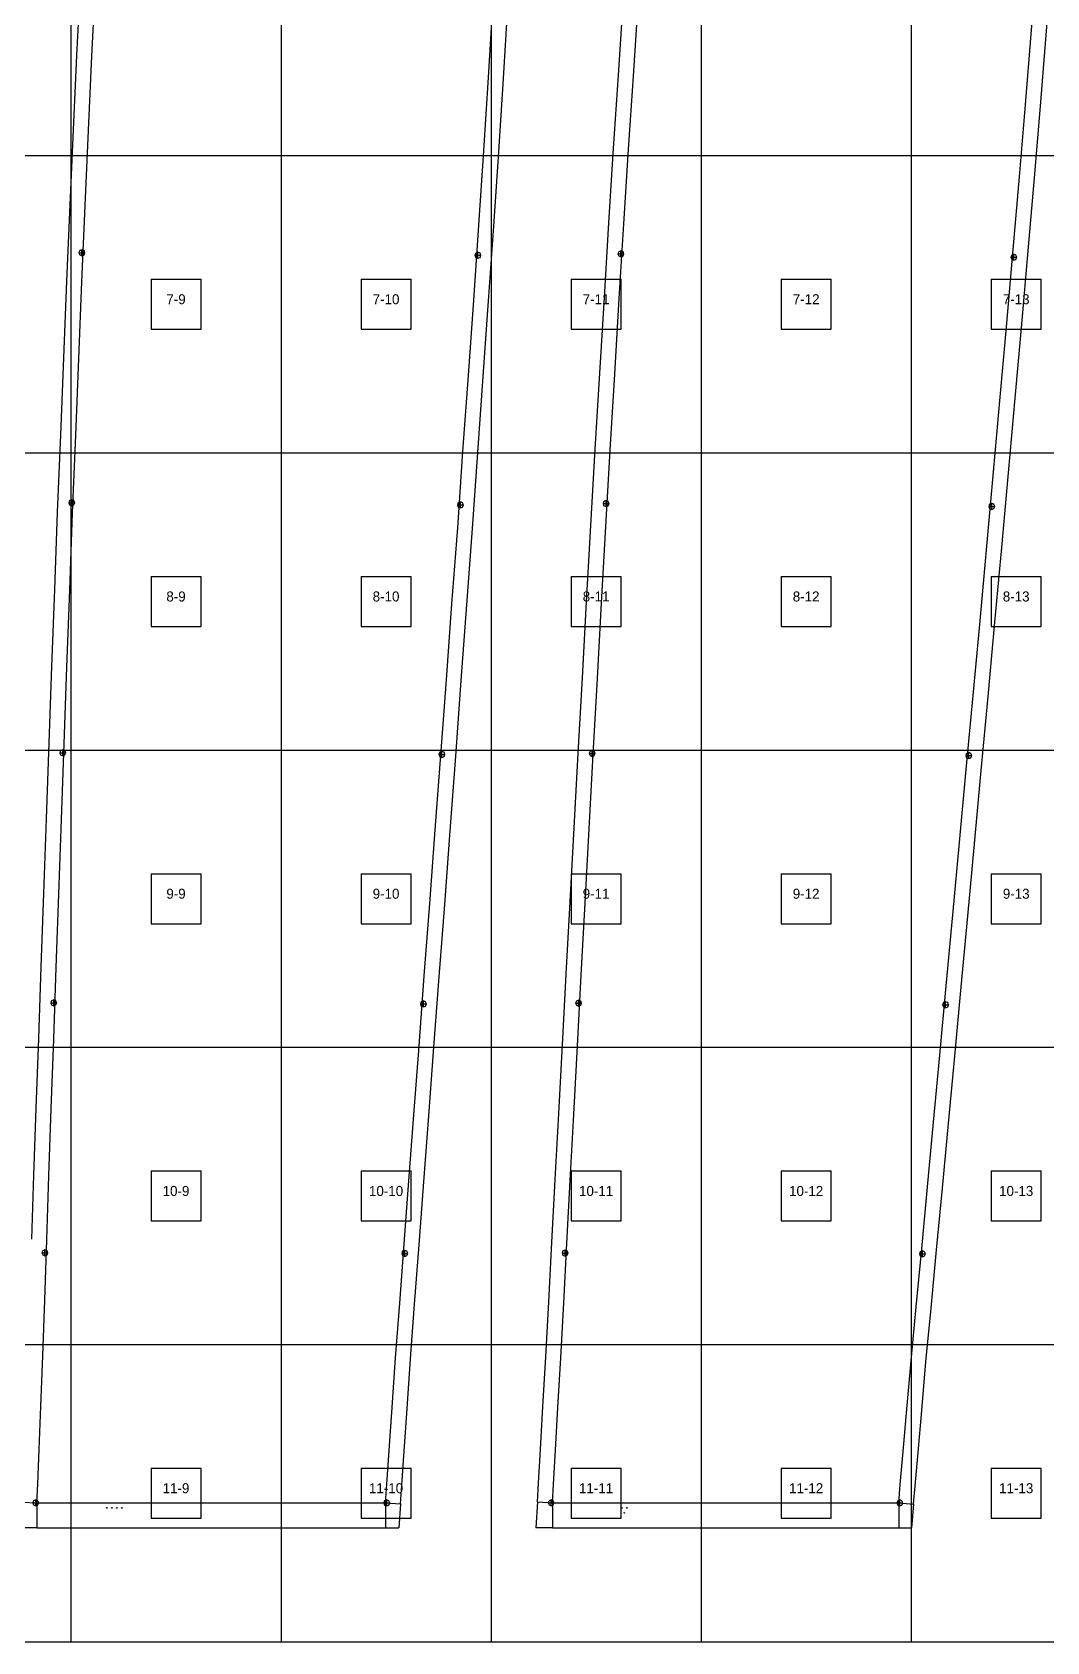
# Model space of a CAD drawing. Header units: metres. Extents: x 0 to 3990, y -3267 to 0.
# Drawn here: x 1641 to 2656, y -3267 to -1659 of the extents above; entities that cross this region are included whole.
import ezdxf
from ezdxf.enums import TextEntityAlignment as Align

# ---------------------------------------------------------------- set-up
doc = ezdxf.new("R2010")
doc.units = ezdxf.units.M
for name, color, linetype in [('default', 7, 'Continuous'), ('mcircles', 7, 'Continuous'), ('TEXTLAYER', 7, 'Continuous')]:
    doc.layers.add(name, color=color, linetype=linetype)

msp = doc.modelspace()

# ---------------------------------------------------------------- linework, layer by layer
at = {"color": 9}
for p, q in [((1680, -1485), (1680, -1782)), ((1680, -1485), (1680, -1782)), ((1890, -1485), (1890, -1782)), ((1890, -1485), (1890, -1782)), ((2100, -1485), (2100, -1782)), ((2100, -1485), (2100, -1782)), ((2310, -1485), (2310, -1782)), ((2310, -1485), (2310, -1782)), ((2520, -1485), (2520, -1782)), ((2520, -1485), (2520, -1782)), ((1470, -1782), (1680, -1782)), ((1470, -1782), (1680, -1782)), ((1680, -1782), (1890, -1782)), ((1680, -1782), (1680, -2079)), ((1680, -1782), (1890, -1782)), ((1680, -1782), (1680, -2079)), ((1890, -1782), (2100, -1782)), ((1890, -1782), (1890, -2079)), ((1890, -1782), (2100, -1782)), ((1890, -1782), (1890, -2079)), ((2100, -1782), (2310, -1782)), ((2100, -1782), (2100, -2079)), ((2100, -1782), (2310, -1782)), ((2100, -1782), (2100, -2079)), ((2310, -1782), (2520, -1782)), ((2310, -1782), (2310, -2079)), ((2310, -1782), (2520, -1782)), ((2310, -1782), (2310, -2079)), ((2520, -1782), (2730, -1782)), ((2520, -1782), (2520, -2079)), ((2520, -1782), (2730, -1782)), ((2520, -1782), (2520, -2079)), ((1760, -1905.5), (1810, -1905.5)), ((1760, -1905.5), (1760, -1955.5)), ((1810, -1955.5), (1810, -1905.5)), ((1970, -1905.5), (2020, -1905.5)), ((1970, -1905.5), (1970, -1955.5)), ((2020, -1955.5), (2020, -1905.5)), ((2180, -1905.5), (2230, -1905.5)), ((2180, -1905.5), (2180, -1955.5)), ((2230, -1955.5), (2230, -1905.5)), ((2390, -1905.5), (2440, -1905.5)), ((2390, -1905.5), (2390, -1955.5)), ((2440, -1955.5), (2440, -1905.5)), ((2600, -1905.5), (2650, -1905.5)), ((2600, -1905.5), (2600, -1955.5)), ((2650, -1955.5), (2650, -1905.5)), ((1760, -1955.5), (1810, -1955.5)), ((1970, -1955.5), (2020, -1955.5)), ((2180, -1955.5), (2230, -1955.5)), ((2390, -1955.5), (2440, -1955.5)), ((2600, -1955.5), (2650, -1955.5)), ((1470, -2079), (1680, -2079)), ((1470, -2079), (1680, -2079)), ((1680, -2079), (1890, -2079)), ((1680, -2079), (1680, -2376)), ((1680, -2079), (1890, -2079)), ((1680, -2079), (1680, -2376)), ((1890, -2079), (2100, -2079)), ((1890, -2079), (1890, -2376)), ((1890, -2079), (2100, -2079)), ((1890, -2079), (1890, -2376)), ((2100, -2079), (2310, -2079)), ((2100, -2079), (2100, -2376)), ((2100, -2079), (2310, -2079)), ((2100, -2079), (2100, -2376)), ((2310, -2079), (2520, -2079)), ((2310, -2079), (2310, -2376)), ((2310, -2079), (2520, -2079)), ((2310, -2079), (2310, -2376)), ((2520, -2079), (2730, -2079)), ((2520, -2079), (2520, -2376)), ((2520, -2079), (2730, -2079)), ((2520, -2079), (2520, -2376)), ((1760, -2202.5), (1810, -2202.5)), ((1760, -2202.5), (1760, -2252.5)), ((1810, -2252.5), (1810, -2202.5)), ((1970, -2202.5), (2020, -2202.5)), ((1970, -2202.5), (1970, -2252.5)), ((2020, -2252.5), (2020, -2202.5)), ((2180, -2202.5), (2230, -2202.5)), ((2180, -2202.5), (2180, -2252.5)), ((2230, -2252.5), (2230, -2202.5)), ((2390, -2202.5), (2440, -2202.5)), ((2390, -2202.5), (2390, -2252.5)), ((2440, -2252.5), (2440, -2202.5)), ((2600, -2202.5), (2650, -2202.5)), ((2600, -2202.5), (2600, -2252.5)), ((2650, -2252.5), (2650, -2202.5)), ((1760, -2252.5), (1810, -2252.5)), ((1970, -2252.5), (2020, -2252.5)), ((2180, -2252.5), (2230, -2252.5)), ((2390, -2252.5), (2440, -2252.5)), ((2600, -2252.5), (2650, -2252.5)), ((1470, -2376), (1680, -2376)), ((1470, -2376), (1680, -2376)), ((1680, -2376), (1890, -2376)), ((1680, -2376), (1680, -2673)), ((1680, -2376), (1890, -2376)), ((1680, -2376), (1680, -2673)), ((1890, -2376), (2100, -2376)), ((1890, -2376), (1890, -2673)), ((1890, -2376), (2100, -2376)), ((1890, -2376), (1890, -2673)), ((2100, -2376), (2310, -2376)), ((2100, -2376), (2100, -2673)), ((2100, -2376), (2310, -2376)), ((2100, -2376), (2100, -2673)), ((2310, -2376), (2520, -2376)), ((2310, -2376), (2310, -2673)), ((2310, -2376), (2520, -2376)), ((2310, -2376), (2310, -2673)), ((2520, -2376), (2730, -2376)), ((2520, -2376), (2520, -2673)), ((2520, -2376), (2730, -2376)), ((2520, -2376), (2520, -2673)), ((1760, -2499.5), (1810, -2499.5)), ((1760, -2499.5), (1760, -2549.5)), ((1810, -2549.5), (1810, -2499.5)), ((1970, -2499.5), (2020, -2499.5)), ((1970, -2499.5), (1970, -2549.5)), ((2020, -2549.5), (2020, -2499.5)), ((2180, -2499.5), (2230, -2499.5)), ((2180, -2499.5), (2180, -2549.5)), ((2230, -2549.5), (2230, -2499.5)), ((2390, -2499.5), (2440, -2499.5)), ((2390, -2499.5), (2390, -2549.5)), ((2440, -2549.5), (2440, -2499.5)), ((2600, -2499.5), (2650, -2499.5)), ((2600, -2499.5), (2600, -2549.5)), ((2650, -2549.5), (2650, -2499.5)), ((1760, -2549.5), (1810, -2549.5)), ((1970, -2549.5), (2020, -2549.5)), ((2180, -2549.5), (2230, -2549.5)), ((2390, -2549.5), (2440, -2549.5)), ((2600, -2549.5), (2650, -2549.5)), ((1470, -2673), (1680, -2673)), ((1470, -2673), (1680, -2673)), ((1680, -2673), (1890, -2673)), ((1680, -2673), (1680, -2970)), ((1680, -2673), (1890, -2673)), ((1680, -2673), (1680, -2970)), ((1890, -2673), (2100, -2673)), ((1890, -2673), (1890, -2970)), ((1890, -2673), (2100, -2673)), ((1890, -2673), (1890, -2970)), ((2100, -2673), (2310, -2673)), ((2100, -2673), (2100, -2970)), ((2100, -2673), (2310, -2673)), ((2100, -2673), (2100, -2970)), ((2310, -2673), (2520, -2673)), ((2310, -2673), (2310, -2970)), ((2310, -2673), (2520, -2673)), ((2310, -2673), (2310, -2970)), ((2520, -2673), (2730, -2673)), ((2520, -2673), (2520, -2970)), ((2520, -2673), (2730, -2673)), ((2520, -2673), (2520, -2970)), ((1760, -2796.5), (1810, -2796.5)), ((1760, -2796.5), (1760, -2846.5)), ((1810, -2846.5), (1810, -2796.5)), ((1970, -2796.5), (2020, -2796.5)), ((1970, -2796.5), (1970, -2846.5)), ((2020, -2846.5), (2020, -2796.5)), ((2180, -2796.5), (2230, -2796.5)), ((2180, -2796.5), (2180, -2846.5)), ((2230, -2846.5), (2230, -2796.5)), ((2390, -2796.5), (2440, -2796.5)), ((2390, -2796.5), (2390, -2846.5)), ((2440, -2846.5), (2440, -2796.5)), ((2600, -2796.5), (2650, -2796.5)), ((2600, -2796.5), (2600, -2846.5)), ((2650, -2846.5), (2650, -2796.5)), ((1760, -2846.5), (1810, -2846.5)), ((1970, -2846.5), (2020, -2846.5)), ((2180, -2846.5), (2230, -2846.5)), ((2390, -2846.5), (2440, -2846.5)), ((2600, -2846.5), (2650, -2846.5)), ((1470, -2970), (1680, -2970)), ((1470, -2970), (1680, -2970)), ((1680, -2970), (1890, -2970)), ((1680, -2970), (1680, -3267)), ((1680, -2970), (1890, -2970)), ((1680, -2970), (1680, -3267)), ((1890, -2970), (2100, -2970)), ((1890, -2970), (1890, -3267)), ((1890, -2970), (2100, -2970)), ((1890, -2970), (1890, -3267)), ((2100, -2970), (2310, -2970)), ((2100, -2970), (2100, -3267)), ((2100, -2970), (2310, -2970)), ((2100, -2970), (2100, -3267)), ((2310, -2970), (2520, -2970)), ((2310, -2970), (2310, -3267)), ((2310, -2970), (2520, -2970)), ((2310, -2970), (2310, -3267)), ((2520, -2970), (2730, -2970)), ((2520, -2970), (2520, -3267)), ((2520, -2970), (2730, -2970)), ((2520, -2970), (2520, -3267)), ((1760, -3093.5), (1810, -3093.5)), ((1760, -3093.5), (1760, -3143.5)), ((1810, -3143.5), (1810, -3093.5)), ((1970, -3093.5), (2020, -3093.5)), ((1970, -3093.5), (1970, -3143.5)), ((2020, -3143.5), (2020, -3093.5)), ((2180, -3093.5), (2230, -3093.5)), ((2180, -3093.5), (2180, -3143.5)), ((2230, -3143.5), (2230, -3093.5)), ((2390, -3093.5), (2440, -3093.5)), ((2390, -3093.5), (2390, -3143.5)), ((2440, -3143.5), (2440, -3093.5)), ((2600, -3093.5), (2650, -3093.5)), ((2600, -3093.5), (2600, -3143.5)), ((2650, -3143.5), (2650, -3093.5)), ((1760, -3143.5), (1810, -3143.5)), ((1970, -3143.5), (2020, -3143.5)), ((2180, -3143.5), (2230, -3143.5)), ((2390, -3143.5), (2440, -3143.5)), ((2600, -3143.5), (2650, -3143.5)), ((1470, -3267), (1680, -3267)), ((1680, -3267), (1890, -3267)), ((1890, -3267), (2100, -3267)), ((2100, -3267), (2310, -3267)), ((2310, -3267), (2520, -3267)), ((2520, -3267), (2730, -3267))]:
    msp.add_line(p, q, dxfattribs=at)
at = {"layer": 'default', "color": 7, "linetype": 'Continuous'}
for p, q in [((2640, -1660.6), (2645.6, -1591.2)), ((2655, -1661.8), (2660.6, -1592.4)), ((1685.9, -1681.9), (1689.5, -1608.8)), ((1700.9, -1682.6), (1704.5, -1609.6)), ((2097.5, -1704.1), (2101.9, -1632.1)), ((2112.4, -1705.1), (2116.9, -1633)), ((2227.3, -1701.7), (2232.2, -1629.7)), ((2242.3, -1702.7), (2247.2, -1630.7)), ((2634.3, -1731.3), (2640, -1660.6)), ((2649.2, -1732.5), (2655, -1661.8)), ((1682.5, -1756.1), (1685.9, -1681.9)), ((1697.4, -1756.9), (1700.9, -1682.6)), ((2092.7, -1777.3), (2097.5, -1704.1)), ((2222.5, -1774.9), (2227.3, -1701.7)), ((2237.5, -1775.9), (2242.3, -1702.7)), ((2107.7, -1778.3), (2112.4, -1705.1)), ((2628.3, -1803.1), (2634.3, -1731.3)), ((2643.2, -1804.3), (2649.2, -1732.5)), ((1679.1, -1831.3), (1682.5, -1756.1)), ((1694.1, -1832), (1697.4, -1756.9)), ((2087.7, -1851.4), (2092.7, -1777.3)), ((2102.7, -1852.4), (2107.7, -1778.3)), ((2217.8, -1849), (2222.5, -1774.9)), ((2232.8, -1850), (2237.5, -1775.9)), ((2622.1, -1875.8), (2628.3, -1803.1)), ((2637, -1877), (2643.2, -1804.3)), ((1675.9, -1907.3), (1679.1, -1831.3)), ((1690.9, -1908), (1694.1, -1832)), ((2213.3, -1923.9), (2217.8, -1849)), ((2082.6, -1926.3), (2087.7, -1851.4)), ((2097.5, -1927.2), (2102.7, -1852.4)), ((2228.2, -1924.9), (2232.8, -1850)), ((1688.8, -1876.9), (1687.9, -1879)), ((1687.9, -1879), (1688.8, -1881.2)), ((1687.9, -1879), (1693.9, -1879)), ((1690.9, -1876), (1688.8, -1876.9)), ((1688.8, -1881.2), (1690.9, -1882)), ((1693.1, -1876.9), (1690.9, -1876)), ((1690.9, -1882), (1690.9, -1876)), ((1690.9, -1882), (1693.1, -1881.2)), ((1693.9, -1879), (1693.1, -1876.9)), ((1693.1, -1881.2), (1693.9, -1879)), ((2084.7, -1879.5), (2083.9, -1881.6)), ((2083.9, -1881.6), (2084.7, -1883.8)), ((2083.9, -1881.6), (2089.9, -1881.6)), ((2086.9, -1878.6), (2084.7, -1879.5)), ((2089, -1879.5), (2086.9, -1878.6)), ((2086.9, -1884.6), (2086.9, -1878.6)), ((2089.9, -1881.6), (2089, -1879.5)), ((2089, -1883.8), (2089.9, -1881.6)), ((2227.6, -1878), (2226.8, -1880.1)), ((2226.8, -1880.1), (2227.6, -1882.2)), ((2226.8, -1880.1), (2232.8, -1880.1)), ((2229.8, -1877.1), (2227.6, -1878)), ((2231.9, -1878), (2229.8, -1877.1)), ((2229.8, -1883.1), (2229.8, -1877.1)), ((2232.8, -1880.1), (2231.9, -1878)), ((2231.9, -1882.2), (2232.8, -1880.1)), ((2615.6, -1949.3), (2622.1, -1875.8)), ((2620.5, -1881.4), (2619.6, -1883.5)), ((2622.6, -1880.5), (2620.5, -1881.4)), ((2624.7, -1881.4), (2622.6, -1880.5)), ((2622.6, -1886.5), (2622.6, -1880.5)), ((2625.6, -1883.5), (2624.7, -1881.4)), ((2630.6, -1950.5), (2637, -1877)), ((2084.7, -1883.8), (2086.9, -1884.6)), ((2086.9, -1884.6), (2089, -1883.8)), ((2227.6, -1882.2), (2229.8, -1883.1)), ((2229.8, -1883.1), (2231.9, -1882.2)), ((2619.6, -1883.5), (2620.5, -1885.7)), ((2619.6, -1883.5), (2625.6, -1883.5)), ((2620.5, -1885.7), (2622.6, -1886.5)), ((2622.6, -1886.5), (2624.7, -1885.7)), ((2624.7, -1885.7), (2625.6, -1883.5)), ((1672.8, -1983.9), (1675.9, -1907.3)), ((1687.8, -1984.6), (1690.9, -1908)), ((2077.3, -2001.8), (2082.6, -1926.3)), ((2092.2, -2002.7), (2097.5, -1927.2)), ((2208.8, -1999.5), (2213.3, -1923.9)), ((2223.7, -2000.5), (2228.2, -1924.9)), ((2609, -2023.3), (2615.6, -1949.3)), ((2624, -2024.5), (2630.6, -1950.5)), ((1669.7, -2060.9), (1672.8, -1983.9)), ((1684.7, -2061.6), (1687.8, -1984.6)), ((2071.9, -2077.7), (2077.3, -2001.8)), ((2086.9, -2078.6), (2092.2, -2002.7)), ((2204.2, -2075.4), (2208.8, -1999.5)), ((2219.2, -2076.4), (2223.7, -2000.5)), ((2602.4, -2097.8), (2609, -2023.3)), ((2617.4, -2099), (2624, -2024.5)), ((1666.6, -2138.1), (1669.7, -2060.9)), ((1681.6, -2138.9), (1684.7, -2061.6)), ((2066.6, -2153.8), (2071.9, -2077.7)), ((2081.5, -2154.7), (2086.9, -2078.6)), ((2199.7, -2151.6), (2204.2, -2075.4)), ((2214.7, -2152.6), (2219.2, -2076.4)), ((2595.8, -2172.4), (2602.4, -2097.8)), ((2610.7, -2173.6), (2617.4, -2099)), ((1663.8, -2215.4), (1666.6, -2138.1)), ((1678.6, -2126.7), (1677.8, -2128.8)), ((1677.8, -2128.8), (1678.6, -2131)), ((1677.8, -2128.8), (1683.8, -2128.8)), ((1680.8, -2125.8), (1678.6, -2126.7)), ((1678.6, -2131), (1680.8, -2131.8)), ((1678.7, -2216.1), (1681.6, -2138.9)), ((1682.9, -2126.7), (1680.8, -2125.8)), ((1680.8, -2131.8), (1680.8, -2125.8)), ((1680.8, -2131.8), (1682.9, -2131)), ((1683.8, -2128.8), (1682.9, -2126.7)), ((1682.9, -2131), (1683.8, -2128.8)), ((2067.2, -2128.9), (2066.4, -2131)), ((2066.4, -2131), (2067.2, -2133.2)), ((2066.4, -2131), (2072.4, -2131)), ((2069.4, -2128), (2067.2, -2128.9)), ((2067.2, -2133.2), (2069.4, -2134)), ((2071.5, -2128.9), (2069.4, -2128)), ((2069.4, -2134), (2069.4, -2128)), ((2069.4, -2134), (2071.5, -2133.2)), ((2072.4, -2131), (2071.5, -2128.9)), ((2071.5, -2133.2), (2072.4, -2131)), ((2212.7, -2127.5), (2211.9, -2129.7)), ((2211.9, -2129.7), (2212.7, -2131.8)), ((2211.9, -2129.7), (2217.9, -2129.7)), ((2214.9, -2126.7), (2212.7, -2127.5)), ((2212.7, -2131.8), (2214.9, -2132.7)), ((2217, -2127.5), (2214.9, -2126.7)), ((2214.9, -2132.7), (2214.9, -2126.7)), ((2214.9, -2132.7), (2217, -2131.8)), ((2217.9, -2129.7), (2217, -2127.5)), ((2217, -2131.8), (2217.9, -2129.7)), ((2598.4, -2130.4), (2597.5, -2132.6)), ((2597.5, -2132.6), (2598.4, -2134.7)), ((2597.5, -2132.6), (2603.5, -2132.6)), ((2600.5, -2129.6), (2598.4, -2130.4)), ((2598.4, -2134.7), (2600.5, -2135.6)), ((2602.6, -2130.4), (2600.5, -2129.6)), ((2600.5, -2135.6), (2600.5, -2129.6)), ((2600.5, -2135.6), (2602.6, -2134.7)), ((2603.5, -2132.6), (2602.6, -2130.4)), ((2602.6, -2134.7), (2603.5, -2132.6)), ((2060.9, -2229.8), (2066.6, -2153.8)), ((2075.9, -2230.8), (2081.5, -2154.7)), ((2195.5, -2227.7), (2199.7, -2151.6)), ((2210.5, -2228.7), (2214.7, -2152.6)), ((2588.9, -2247), (2595.8, -2172.4)), ((2603.8, -2248.2), (2610.7, -2173.6)), ((1661, -2292.4), (1663.8, -2215.4)), ((1675.9, -2293.1), (1678.7, -2216.1)), ((2055.3, -2305.7), (2060.9, -2229.8)), ((2070.2, -2306.6), (2075.9, -2230.8)), ((2191.3, -2303.7), (2195.5, -2227.7)), ((2206.3, -2304.6), (2210.5, -2228.7)), ((2581.9, -2321.4), (2588.9, -2247)), ((2596.9, -2322.6), (2603.8, -2248.2)), ((1658.2, -2368.9), (1661, -2292.4)), ((1673.2, -2369.6), (1675.9, -2293.1)), ((2049.7, -2381), (2055.3, -2305.7)), ((2064.6, -2382), (2070.2, -2306.6)), ((2187.2, -2379.1), (2191.3, -2303.7)), ((2202.2, -2380.1), (2206.3, -2304.6)), ((2575.1, -2395.3), (2581.9, -2321.4)), ((2590, -2396.5), (2596.9, -2322.6)), ((1655.5, -2444.7), (1658.2, -2368.9)), ((1669.5, -2376.5), (1668.7, -2378.7)), ((1668.7, -2378.7), (1669.5, -2380.8)), ((1668.7, -2378.7), (1674.7, -2378.7)), ((1671.7, -2375.7), (1669.5, -2376.5)), ((1670.5, -2445.4), (1673.2, -2369.6)), ((1673.8, -2376.5), (1671.7, -2375.7)), ((1671.7, -2381.7), (1671.7, -2375.7)), ((1674.7, -2378.7), (1673.8, -2376.5)), ((1673.8, -2380.8), (1674.7, -2378.7)), ((2048.8, -2378.2), (2047.9, -2380.4)), ((2050.9, -2377.4), (2048.8, -2378.2)), ((2053, -2378.2), (2050.9, -2377.4)), ((2050.9, -2383.4), (2050.9, -2377.4)), ((2053.9, -2380.4), (2053, -2378.2)), ((2183.1, -2453.8), (2187.2, -2379.1)), ((2198.9, -2377.2), (2198, -2379.3)), ((2198, -2379.3), (2198.9, -2381.4)), ((2198, -2379.3), (2204, -2379.3)), ((2198.1, -2454.8), (2202.2, -2380.1)), ((2201, -2376.3), (2198.9, -2377.2)), ((2203.1, -2377.2), (2201, -2376.3)), ((2201, -2382.3), (2201, -2376.3)), ((2204, -2379.3), (2203.1, -2377.2)), ((2203.1, -2381.4), (2204, -2379.3)), ((2575.4, -2379.4), (2574.6, -2381.5)), ((2577.6, -2378.5), (2575.4, -2379.4)), ((2579.7, -2379.4), (2577.6, -2378.5)), ((2577.6, -2384.5), (2577.6, -2378.5)), ((2580.6, -2381.5), (2579.7, -2379.4)), ((1669.5, -2380.8), (1671.7, -2381.7)), ((1671.7, -2381.7), (1673.8, -2380.8)), ((2044.1, -2455.6), (2049.7, -2381)), ((2047.9, -2380.4), (2048.8, -2382.5)), ((2047.9, -2380.4), (2053.9, -2380.4)), ((2048.8, -2382.5), (2050.9, -2383.4)), ((2050.9, -2383.4), (2053, -2382.5)), ((2053, -2382.5), (2053.9, -2380.4)), ((2059.1, -2456.6), (2064.6, -2382)), ((2198.9, -2381.4), (2201, -2382.3)), ((2201, -2382.3), (2203.1, -2381.4)), ((2568.3, -2468.5), (2575.1, -2395.3)), ((2574.6, -2381.5), (2575.4, -2383.6)), ((2574.6, -2381.5), (2580.6, -2381.5)), ((2575.4, -2383.6), (2577.6, -2384.5)), ((2577.6, -2384.5), (2579.7, -2383.6)), ((2579.7, -2383.6), (2580.6, -2381.5)), ((2583.2, -2469.7), (2590, -2396.5)), ((1652.8, -2519.4), (1655.5, -2444.7)), ((1667.8, -2520.1), (1670.5, -2445.4)), ((2038.6, -2529.2), (2044.1, -2455.6)), ((2053.6, -2530.2), (2059.1, -2456.6)), ((2179.1, -2527.5), (2183.1, -2453.8)), ((2194.1, -2528.5), (2198.1, -2454.8)), ((2561.6, -2540.7), (2568.3, -2468.5)), ((2576.5, -2541.9), (2583.2, -2469.7)), ((1650.2, -2592.7), (1652.8, -2519.4)), ((1665.2, -2593.4), (1667.8, -2520.1)), ((2033.2, -2601.5), (2038.6, -2529.2)), ((2048.2, -2602.4), (2053.6, -2530.2)), ((2175.2, -2599.8), (2179.1, -2527.5)), ((2190.2, -2600.8), (2194.1, -2528.5)), ((2555, -2611.5), (2561.6, -2540.7)), ((2569.9, -2612.7), (2576.5, -2541.9)), ((1647.7, -2664.3), (1650.2, -2592.7)), ((1662.7, -2665), (1665.2, -2593.4)), ((2028, -2672), (2033.2, -2601.5)), ((2042.9, -2672.9), (2048.2, -2602.4)), ((2171.4, -2670.5), (2175.2, -2599.8)), ((2186.3, -2671.4), (2190.2, -2600.8)), ((2548.5, -2680.7), (2555, -2611.5)), ((2563.5, -2681.9), (2569.9, -2612.7)), ((1660.6, -2626.4), (1659.8, -2628.5)), ((1659.8, -2628.5), (1660.6, -2630.6)), ((1659.8, -2628.5), (1665.8, -2628.5)), ((1662.8, -2625.5), (1660.6, -2626.4)), ((1660.6, -2630.6), (1662.8, -2631.5)), ((1664.9, -2626.4), (1662.8, -2625.5)), ((1662.8, -2631.5), (1662.8, -2625.5)), ((1662.8, -2631.5), (1664.9, -2630.6)), ((1665.8, -2628.5), (1664.9, -2626.4)), ((1664.9, -2630.6), (1665.8, -2628.5)), ((2030.2, -2627.5), (2029.3, -2629.7)), ((2029.3, -2629.7), (2030.2, -2631.8)), ((2029.3, -2629.7), (2035.3, -2629.7)), ((2032.3, -2626.7), (2030.2, -2627.5)), ((2030.2, -2631.8), (2032.3, -2632.7)), ((2034.5, -2627.5), (2032.3, -2626.7)), ((2032.3, -2632.7), (2032.3, -2626.7)), ((2032.3, -2632.7), (2034.5, -2631.8)), ((2035.3, -2629.7), (2034.5, -2627.5)), ((2034.5, -2631.8), (2035.3, -2629.7)), ((2185.3, -2626.8), (2184.4, -2628.9)), ((2184.4, -2628.9), (2185.3, -2631)), ((2184.4, -2628.9), (2190.4, -2628.9)), ((2187.4, -2625.9), (2185.3, -2626.8)), ((2185.3, -2631), (2187.4, -2631.9)), ((2189.6, -2626.8), (2187.4, -2625.9)), ((2187.4, -2631.9), (2187.4, -2625.9)), ((2187.4, -2631.9), (2189.6, -2631)), ((2190.4, -2628.9), (2189.6, -2626.8)), ((2189.6, -2631), (2190.4, -2628.9)), ((2552.3, -2628.3), (2551.4, -2630.4)), ((2551.4, -2630.4), (2552.3, -2632.6)), ((2551.4, -2630.4), (2557.4, -2630.4)), ((2554.4, -2627.4), (2552.3, -2628.3)), ((2552.3, -2632.6), (2554.4, -2633.4)), ((2556.5, -2628.3), (2554.4, -2627.4)), ((2554.4, -2633.4), (2554.4, -2627.4)), ((2554.4, -2633.4), (2556.5, -2632.6)), ((2557.4, -2630.4), (2556.5, -2628.3)), ((2556.5, -2632.6), (2557.4, -2630.4)), ((1645.2, -2733.8), (1647.7, -2664.3)), ((1660.2, -2734.5), (1662.7, -2665)), ((2022.9, -2740.4), (2028, -2672)), ((2037.8, -2741.4), (2042.9, -2672.9)), ((2167.7, -2739), (2171.4, -2670.5)), ((2182.6, -2740), (2186.3, -2671.4)), ((2542.3, -2747.8), (2548.5, -2680.7)), ((2557.2, -2749.1), (2563.5, -2681.9)), ((1642.9, -2800.8), (1645.2, -2733.8)), ((1657.9, -2801.5), (1660.2, -2734.5)), ((2017.9, -2806.4), (2022.9, -2740.4)), ((2032.9, -2807.3), (2037.8, -2741.4)), ((2164.1, -2805.1), (2167.7, -2739)), ((2179.1, -2806), (2182.6, -2740)), ((2536.2, -2812.5), (2542.3, -2747.8)), ((2551.2, -2813.7), (2557.2, -2749.1)), ((1640.7, -2864.7), (1642.9, -2800.8)), ((1655.7, -2865.4), (1657.9, -2801.5)), ((2013.2, -2869.3), (2017.9, -2806.4)), ((2028.2, -2870.2), (2032.9, -2807.3)), ((2160.8, -2868.1), (2164.1, -2805.1)), ((2175.7, -2869), (2179.1, -2806)), ((2530.5, -2874.2), (2536.2, -2812.5)), ((2545.4, -2875.5), (2551.2, -2813.7)), ((1651.9, -2876.2), (1651, -2878.4)), ((1651, -2878.4), (1651.9, -2880.5)), ((1651, -2878.4), (1657, -2878.4)), ((1654, -2875.4), (1651.9, -2876.2)), ((1653.7, -2925.6), (1655.7, -2865.4)), ((1656.2, -2876.2), (1654, -2875.4)), ((1654, -2881.4), (1654, -2875.4)), ((1657, -2878.4), (1656.2, -2876.2)), ((1656.2, -2880.5), (1657, -2878.4)), ((2008.7, -2928.6), (2013.2, -2869.3)), ((2011.5, -2876.8), (2010.7, -2879)), ((2013.7, -2876), (2011.5, -2876.8)), ((2015.8, -2876.8), (2013.7, -2876)), ((2013.7, -2882), (2013.7, -2876)), ((2016.7, -2879), (2015.8, -2876.8)), ((2023.6, -2929.5), (2028.2, -2870.2)), ((2157.7, -2927.4), (2160.8, -2868.1)), ((2171.9, -2876.4), (2171, -2878.6)), ((2171, -2878.6), (2171.9, -2880.7)), ((2171, -2878.6), (2177, -2878.6)), ((2174, -2875.6), (2171.9, -2876.4)), ((2172.7, -2928.4), (2175.7, -2869)), ((2176.2, -2876.4), (2174, -2875.6)), ((2174, -2881.6), (2174, -2875.6)), ((2177, -2878.6), (2176.2, -2876.4)), ((2176.2, -2880.7), (2177, -2878.6)), ((2525, -2932.4), (2530.5, -2874.2)), ((2529.1, -2877.2), (2528.2, -2879.4)), ((2531.2, -2876.4), (2529.1, -2877.2)), ((2533.3, -2877.2), (2531.2, -2876.4)), ((2531.2, -2882.4), (2531.2, -2876.4)), ((2534.2, -2879.4), (2533.3, -2877.2)), ((2539.9, -2933.6), (2545.4, -2875.5)), ((1651.9, -2880.5), (1654, -2881.4)), ((1654, -2881.4), (1656.2, -2880.5)), ((2010.7, -2879), (2011.5, -2881.1)), ((2010.7, -2879), (2016.7, -2879)), ((2011.5, -2881.1), (2013.7, -2882)), ((2013.7, -2882), (2015.8, -2881.1)), ((2015.8, -2881.1), (2016.7, -2879)), ((2171.9, -2880.7), (2174, -2881.6)), ((2174, -2881.6), (2176.2, -2880.7)), ((2528.2, -2879.4), (2529.1, -2881.5)), ((2528.2, -2879.4), (2534.2, -2879.4)), ((2529.1, -2881.5), (2531.2, -2882.4)), ((2531.2, -2882.4), (2533.3, -2881.5)), ((2533.3, -2881.5), (2534.2, -2879.4)), ((1651.8, -2981.3), (1653.7, -2925.6)), ((2004.5, -2983.4), (2008.7, -2928.6)), ((2019.5, -2984.4), (2023.6, -2929.5)), ((2154.8, -2982.4), (2157.7, -2927.4)), ((2169.8, -2983.3), (2172.7, -2928.4)), ((2519.9, -2986.2), (2525, -2932.4)), ((2534.8, -2987.4), (2539.9, -2933.6)), ((1649.8, -3031.5), (1651.8, -2981.3)), ((2001, -3032.9), (2004.5, -2983.4)), ((2016, -3033.9), (2019.5, -2984.4)), ((2151.9, -3031.9), (2154.8, -2982.4)), ((2166.9, -3032.9), (2169.8, -2983.3)), ((2515.6, -3034.7), (2519.9, -2986.2)), ((2530.5, -3036), (2534.8, -2987.4)), ((1648.1, -3074.9), (1649.8, -3031.5)), ((1998.1, -3075.7), (2001, -3032.9)), ((2013.1, -3076.6), (2016, -3033.9)), ((2149.4, -3074.7), (2151.9, -3031.9)), ((2164.4, -3075.6), (2166.9, -3032.9)), ((2512, -3076.7), (2515.6, -3034.7)), ((2526.9, -3077.9), (2530.5, -3036)), ((1646.7, -3109.1), (1648.1, -3074.9)), ((1995.8, -3109.4), (1998.1, -3075.7)), ((2010.8, -3110.4), (2013.1, -3076.6)), ((2147.4, -3108.4), (2149.4, -3074.7)), ((2162.4, -3109.4), (2164.4, -3075.6)), ((2509.1, -3109.8), (2512, -3076.7)), ((2524, -3111), (2526.9, -3077.9)), ((1645.9, -3128.2), (1646.7, -3109.1)), ((1994.5, -3128.2), (1995.8, -3109.4)), ((2009.5, -3129.2), (2010.8, -3110.4)), ((2146.3, -3127.3), (2147.4, -3108.4)), ((2161.3, -3128.2), (2162.4, -3109.4)), ((2507.5, -3128.2), (2509.1, -3109.8)), ((2522.4, -3129.4), (2524, -3111)), ((1630.9, -3127.5), (1645.9, -3128.2)), ((1642.6, -3126.1), (1641.7, -3128.2)), ((1641.7, -3128.2), (1642.6, -3130.3)), ((1641.7, -3128.2), (1647.7, -3128.2)), ((1644.7, -3125.2), (1642.6, -3126.1)), ((1642.6, -3130.3), (1644.7, -3131.2)), ((1646.8, -3126.1), (1644.7, -3125.2)), ((1644.7, -3131.2), (1644.7, -3125.2)), ((1644.7, -3131.2), (1646.8, -3130.3)), ((1645.9, -3128.2), (1994.5, -3128.2)), ((1645.9, -3128.2), (1645.9, -3153.2)), ((1647.7, -3128.2), (1646.8, -3126.1)), ((1646.8, -3130.3), (1647.7, -3128.2)), ((1993.6, -3126.2), (1992.7, -3128.3)), ((1992.7, -3128.3), (1993.6, -3130.4)), ((1992.7, -3128.3), (1998.7, -3128.3)), ((1995.7, -3125.3), (1993.6, -3126.2)), ((1993.6, -3130.4), (1995.7, -3131.3)), ((1994.5, -3128.2), (2009.5, -3129.2)), ((1994.5, -3128.2), (1994.5, -3153.2)), ((1997.8, -3126.2), (1995.7, -3125.3)), ((1995.7, -3131.3), (1995.7, -3125.3)), ((1995.7, -3131.3), (1997.8, -3130.4)), ((1998.7, -3128.3), (1997.8, -3126.2)), ((1997.8, -3130.4), (1998.7, -3128.3)), ((2009.5, -3129.2), (2007.8, -3153.2)), ((2146.3, -3127.3), (2144.8, -3153.2)), ((2146.3, -3127.3), (2161.3, -3128.2)), ((2158, -3126), (2157.1, -3128.2)), ((2157.1, -3128.2), (2158, -3130.3)), ((2157.1, -3128.2), (2163.1, -3128.2)), ((2160.1, -3125.2), (2158, -3126)), ((2158, -3130.3), (2160.1, -3131.2)), ((2162.2, -3126), (2160.1, -3125.2)), ((2160.1, -3131.2), (2160.1, -3125.2)), ((2160.1, -3131.2), (2162.2, -3130.3)), ((2161.3, -3128.2), (2507.5, -3128.2)), ((2161.3, -3128.2), (2161.3, -3153.2)), ((2163.1, -3128.2), (2162.2, -3126)), ((2162.2, -3130.3), (2163.1, -3128.2)), ((2506.5, -3126.2), (2505.7, -3128.3)), ((2505.7, -3128.3), (2506.5, -3130.5)), ((2505.7, -3128.3), (2511.7, -3128.3)), ((2508.7, -3125.3), (2506.5, -3126.2)), ((2506.5, -3130.5), (2508.7, -3131.3)), ((2507.5, -3128.2), (2507.5, -3153.2)), ((2507.5, -3128.2), (2522.4, -3129.4)), ((2510.8, -3126.2), (2508.7, -3125.3)), ((2508.7, -3131.3), (2508.7, -3125.3)), ((2508.7, -3131.3), (2510.8, -3130.5)), ((2511.7, -3128.3), (2510.8, -3126.2)), ((2510.8, -3130.5), (2511.7, -3128.3)), ((2522.4, -3129.4), (2520.4, -3153.2)), ((1645.9, -3153.2), (1629.9, -3153.2)), ((1645.9, -3153.2), (1994.5, -3153.2)), ((1994.5, -3153.2), (2007.8, -3153.2)), ((2161.3, -3153.2), (2144.8, -3153.2)), ((2161.3, -3153.2), (2507.5, -3153.2)), ((2507.5, -3153.2), (2520.4, -3153.2))]:
    msp.add_line(p, q, dxfattribs=at)
at = {"layer": 'mcircles', "color": 7, "linetype": 'Continuous'}
for centre in [(1715.8, -3133.2), (1720.8, -3133.2), (1725.8, -3133.2), (1730.8, -3133.2), (2230.7, -3133.2), (2235.7, -3133.2), (2233.2, -3138.2)]:
    msp.add_circle(centre, 0.3, dxfattribs=at)

# ---------------------------------------------------------------- texts
at = {"layer": 'TEXTLAYER', "color": 1}
for s, p in [('7-9', (1785, -1930.5)), ('7-10', (1995, -1930.5)), ('7-11', (2205, -1930.5)), ('7-12', (2415, -1930.5)), ('7-13', (2625, -1930.5)), ('8-9', (1785, -2227.5)), ('8-10', (1995, -2227.5)), ('8-11', (2205, -2227.5)), ('8-12', (2415, -2227.5)), ('8-13', (2625, -2227.5)), ('9-9', (1785, -2524.5)), ('9-10', (1995, -2524.5)), ('9-11', (2205, -2524.5)), ('9-12', (2415, -2524.5)), ('9-13', (2625, -2524.5)), ('10-9', (1785, -2821.5)), ('10-10', (1995, -2821.5)), ('10-11', (2205, -2821.5)), ('10-12', (2415, -2821.5)), ('10-13', (2625, -2821.5)), ('11-9', (1785, -3118.5)), ('11-10', (1995, -3118.5)), ('11-11', (2205, -3118.5)), ('11-12', (2415, -3118.5)), ('11-13', (2625, -3118.5))]:
    msp.add_text(s, height=10, dxfattribs=at).set_placement(p, align=Align.CENTER)

doc.saveas('drawing.dxf')
